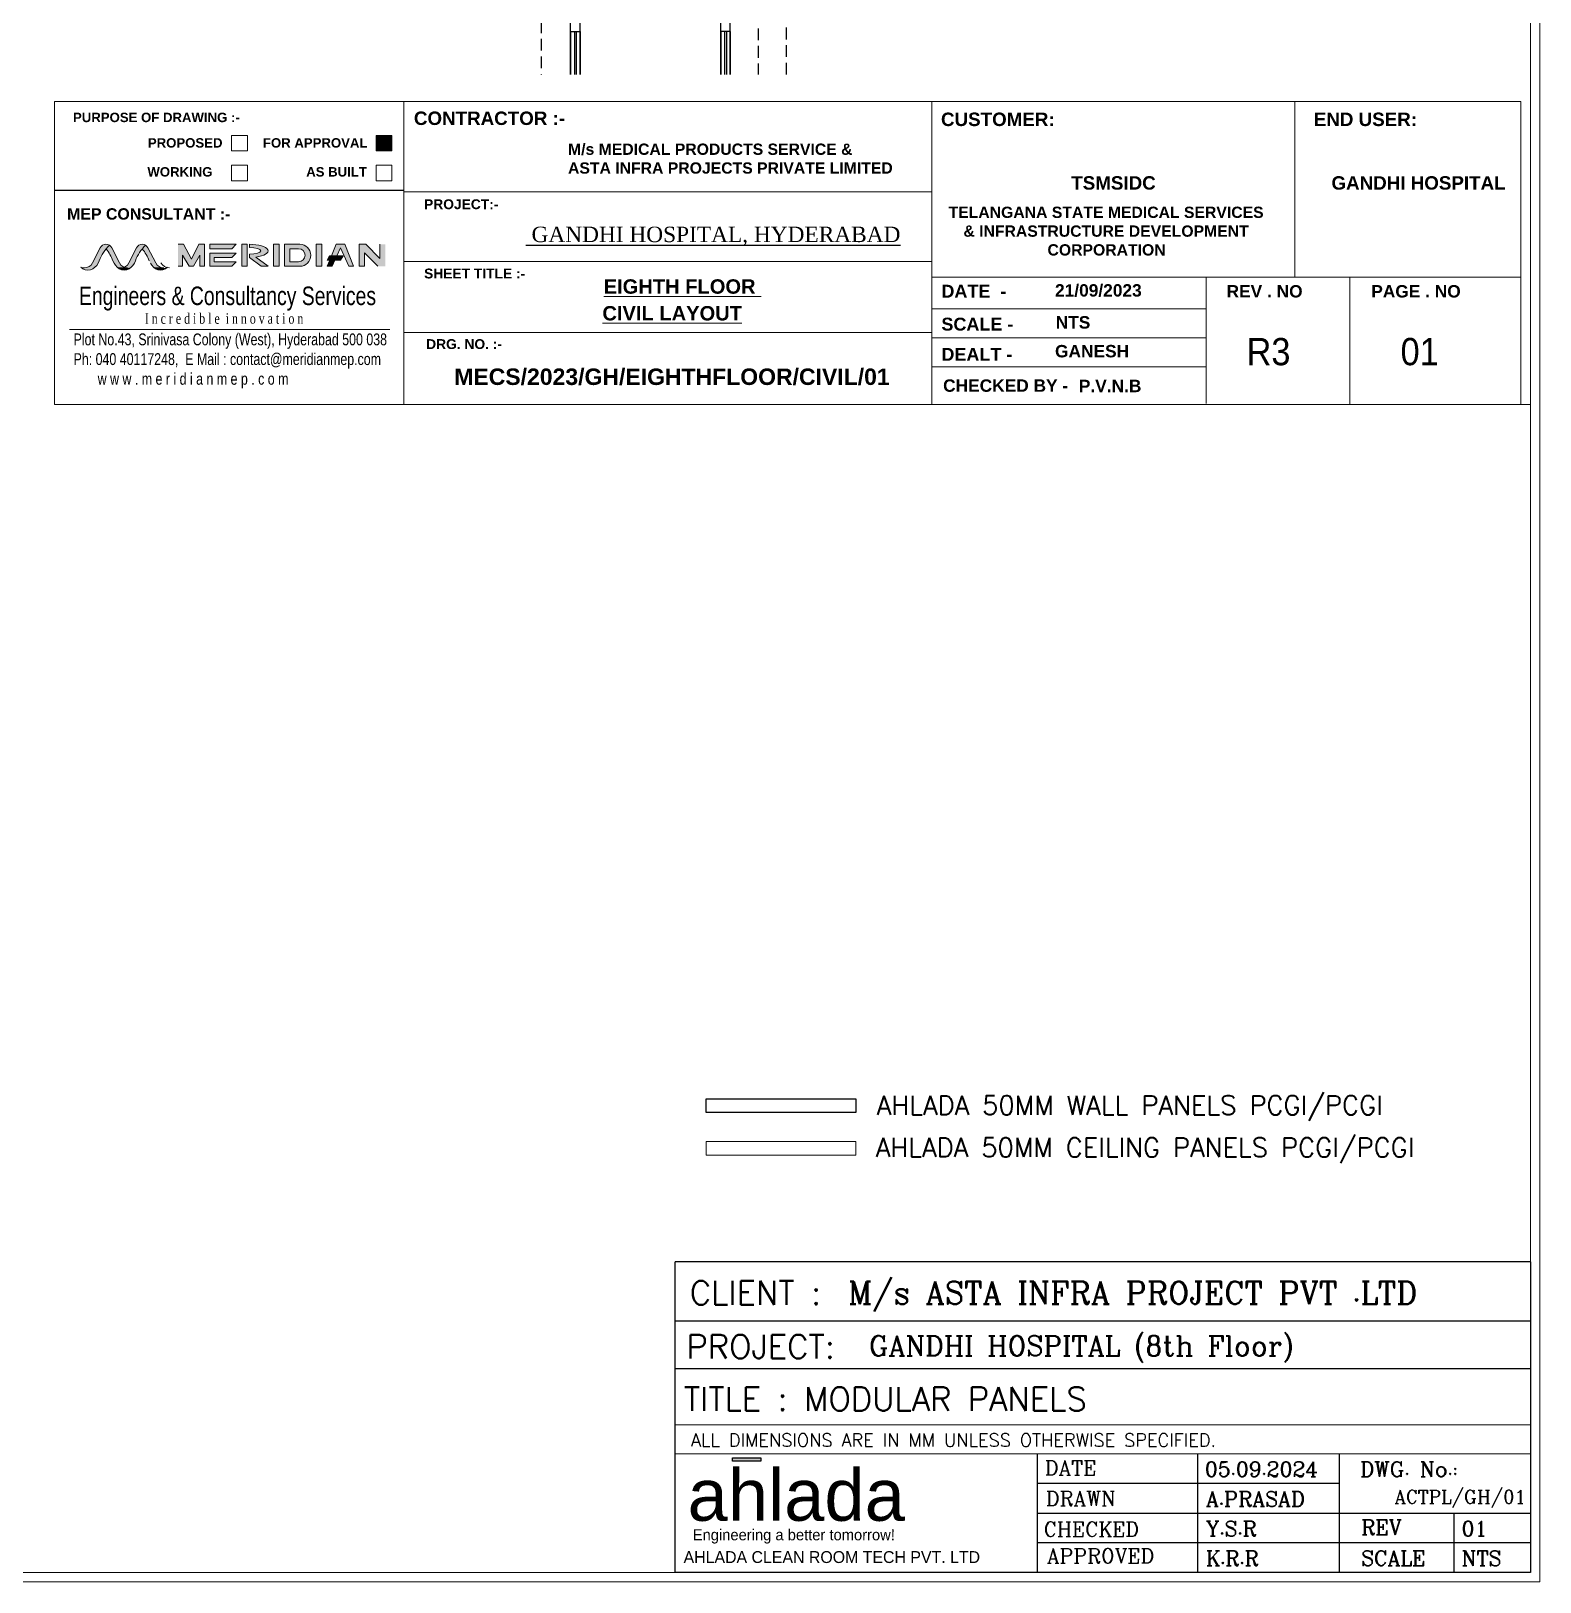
# Model space of a CAD drawing. Extents: x 11369658 to 11598203, y -3946797 to -3787209.
# Drawn here: x 11404429 to 11436597, y -3946797 to -3913733 of the extents above; entities that cross this region are included whole.
import ezdxf
from ezdxf.enums import TextEntityAlignment as Align

# ---------------------------------------------------------------- set-up
doc = ezdxf.new("R2010")
doc.units = 0
doc.header["$MEASUREMENT"] = 0
doc.linetypes.add('DASHED', pattern=[0.75, 0.5, -0.25])
doc.linetypes.add('Hidden 2mm', pattern=[3, 2, -0.9999999999999999])
doc.layers.get('0').update_dxf_attribs({"linetype": 'CONTINUOUS'})
for name, color, linetype, lineweight in [('0.0', 8, 'CONTINUOUS', 0), ('Ahlada 50mm Wall Panel PCGI', 94, 'CONTINUOUS', 5), ('Ahlada Ceiling Panels', 202, 'CONTINUOUS', 5), ('Dim( Actpl )', 7, 'CONTINUOUS', 5), ('Duct Insulations', 7, 'CONTINUOUS', 5), ('formate text', 8, 'CONTINUOUS', 25), ('FURNITURE WALL', 8, 'CONTINUOUS', 5), ('MEDI VAC', 1, 'CONTINUOUS', 15), ('MGPS', 8, 'CONTINUOUS', 30), ('proposed floor pattern', 8, 'CONTINUOUS', 30)]:
    doc.layers.add(name, color=color, linetype=linetype, lineweight=lineweight)
for name, color, linetype in [('A- Format text', 8, 'CONTINUOUS'), ('AHU-N Ducting', 30, 'CONTINUOUS'), ('HATCH', 251, 'CONTINUOUS'), ('Wall', 251, 'CONTINUOUS')]:
    doc.layers.add(name, color=color, linetype=linetype)
doc.styles.add('01_Format A1_Landscape$0$STANDARD', font='times.ttf')
doc.styles.add('ARIAL', font='arial.ttf', dxfattribs={"width": 0.75})
doc.styles.add('FORMATE', font='arialbd.ttf')
doc.styles.add('FS-ARIAL', font='arial.ttf')
doc.styles.add('IRFAN', font='romans.shx')
doc.styles.add('RAGHAV', font='majalla.ttf')
doc.styles.add('style3', font='arialbd.ttf')
doc.styles.add('style6', font='')
doc.styles.add('sudheer', font='romanc.shx')
doc.styles.get('style6').set_extended_font_data('Arialic Hollow')

# ---------------------------------------------------------------- blocks, each defined once
blk = doc.blocks.new('MECS')
at = {"layer": 'AHU-N Ducting', "lineweight": 0}
for color, points in [(160, [(0.3002216962729375, 0.9090535810691411, -0.2553419212211162), (0.3013864496978425, 0.912287291370199, -0.04684726477481902), (0.308466899628786, 0.9294547023055619, -0.02665404777678525), (0.3204437564022106, 0.9523017867876555, -0.06718534236502366), (0.3424660503887167, 0.9834757225398514, -0.02764109542235453), (0.3606841122742646, 1.003062886091293), (0.3634351633284932, 1.006020680794153, 0.1721363590096761), (0.3373235824445402, 1.011612092831704, 0.2473140975326047), (0.3067248173886136, 0.990002997602848), (0.2589991116546311, 0.8959762340672447, -0.01800133279281939), (0.2570424686570491, 0.8924425501871536, -0.03191826124390578), (0.2529688775957594, 0.8865579408482758, -0.1070633264032045), (0.2446887563168805, 0.878103115775042, -0.06872213656597446), (0.2316240615560345, 0.8700396566532579, -0.1100815216467892), (0.2196980429588496, 0.8662964673627914, -0.04816773781381332), (0.2089613854615066, 0.8652597410154012, -0.2553419212143884), (0.2088454213214192, 0.8652596211915509, -0.1055217205861155), (0.1971899633384036, 0.8664834367568037, -0.05287384099968531), (0.1859369903696418, 0.8701487347559893, 0.05054860804396329), (0.1961522309638305, 0.8618595423592463, 0.1587901785350528), (0.2351457324774761, 0.8512470793146013, 0.02557253404726925), (0.241780087946187, 0.8519151542827459, 0.05690113489081227), (0.2571959127209973, 0.8580222609840502, 0.07612807459237146), (0.2796379565779227, 0.8754018488679504, 0.0563550837232795), (0.2938397714395482, 0.8948318576810209)]), (150, [(0.3606841122742646, 1.003062886091293), (0.3424660503887166, 0.9834757225398514, -0.08871706839118768), (0.3853774196560626, 0.909053581069051), (0.3928710364085199, 0.89483185768066, 0.09080474006812699), (0.4126936373276461, 0.8691652436534564, 0.09462166198596154), (0.4333782588941384, 0.8652597410154012, 0.09762620718751996), (0.454674487106025, 0.8694578930597028, -0.1798615287096781), (0.4259329891234336, 0.8959762340672447), (0.3782072833852104, 0.9900029976114196, 0.1368225701357754), (0.3636615251243832, 1.005880687949675, 0.004232813224483211)]), (160, [(0.5253213372482146, 0.909053581069051, -0.2553419212210524), (0.5264860906714954, 0.912287291370199, -0.04684726481618325), (0.5335665406022587, 0.9294547023055619, -0.02665404768153147), (0.5455433973756831, 0.9523017867876555, -0.06718534234560383), (0.5675656913624598, 0.9834757225398514, -0.02764109536567214), (0.5857837532474665, 1.003062886091293), (0.5885348043019658, 1.006020680794153, 0.1721363590409351), (0.5624232234179225, 1.011612092831704, 0.2473140974765815), (0.5318244583623569, 0.990002997602848), (0.4840987526280134, 0.8959762340672447, -0.01800133322273754), (0.4821421096307923, 0.8924425501871536, -0.03191826041984216), (0.4780685185689613, 0.8865579408482758, -0.1070633264490685), (0.469788397290353, 0.878103115775042, -0.06872213649298077), (0.4567237025297778, 0.8700396566532579, -0.1100815216296311), (0.4447976839325025, 0.8662964673627914, -0.04816773779808896), (0.4340610264352498, 0.8652597410154012, -0.2553419212200677), (0.4339450622951624, 0.8652596211915509, -0.1055217205829048), (0.4222896043117857, 0.8664834367568037, -0.05287384108009678), (0.4110366313433853, 0.8701487347559893, 0.05054860803605633), (0.4212518719370324, 0.8618595423592463, 0.1587901785338139), (0.4602453734509486, 0.8512470793146013, 0.02557253404859521), (0.4668797289192986, 0.8519151542827459, 0.05690113471568906), (0.4822955536947405, 0.8580222609840502, 0.07612807450989452), (0.5047375975516659, 0.8754018488679504, 0.0563550836420949), (0.5189394124123892, 0.8948318576810209)]), (150, [(0.5857837532474665, 1.003062886091293), (0.5675656913624598, 0.9834757225398514, -0.0828216245835394), (0.6110266153462829, 0.9090771159288699), (0.6179706773822631, 0.89483185768066, 0.09080474013753168), (0.6377932783011186, 0.8691652436534564, 0.09462166197701749), (0.6584778998678816, 0.8652597410154012, 0.09762620721910426), (0.6797741280792269, 0.8694578930597028, -0.1798615287170647), (0.6510326300966355, 0.8959762340672447), (0.603306924358683, 0.9900029976114196, 0.1368225702393785), (0.5887611660947879, 1.005880687950846, 0.004232813225382416)]), (1, [(0.8170459945558372, 0.9438043992806316), (0.8579293648624517, 0.8756654487700585), (0.8851941594984487, 0.8756654487700585), (0.9260775298047926, 0.9438043992806316), (0.9260775298047926, 0.8756654487700585), (0.9533331100091121, 0.8756654487700585), (0.9533331100091121, 1.011943349791295), (0.9192636347540512, 1.011943349791295), (0.872775636934654, 0.9199812081284943), (0.82385988960712, 1.011943349791295), (0.7897904143517883, 1.011943349791295), (0.7897904143517883, 0.8756654487700585), (0.8170459945558372, 0.8756654487700585)]), (251, [(0.9874025852644438, 1.011943349791295), (0.9874025852644438, 0.9846877695869755), (1.12368048628568, 0.9846877695869755), (1.15093606649009, 1.011943349791295)]), (251, [(1.18500554174488, 0.8756654487700585), (1.219075017000753, 0.8756654487700585), (1.219075017000753, 1.011943349791295), (1.18500554174488, 1.011943349791295)]), (251, [(1.416677973481371, 1.011943349791295), (1.382608498225768, 1.011943349791295), (1.382608498225768, 0.8756654487700585), (1.416677973481371, 0.8756654487700585)]), (251, [(1.682419880472741, 1.011943349791295), (1.64835040521768, 1.011943349791295), (1.64835040521768, 0.8756654487700585), (1.682419880472741, 0.8756654487700585)]), (251, [(1.798256096340851, 0.99036134481426), (1.850667678690944, 0.8756654487700585), (1.880022836953719, 0.8756654487700585), (1.82551167654499, 1.011943349791295), (1.771000516136441, 1.011943349791295), (1.742411117201244, 0.9404698524534832), (1.775457616616386, 0.9404698524534832)]), (251, [(1.948161787464022, 0.9589543396937112), (2.02992852807689, 0.8756654487700585), (2.077625793434336, 0.8756654487700585), (2.077625793434336, 1.011943349791295), (2.043556318178734, 1.011943349791295), (2.043556318178734, 0.9240548263224531), (1.954975682514944, 1.011943349791295), (1.91409231220869, 1.011943349791295), (1.91409231220869, 0.8756654487700585), (1.948161787464022, 0.8756654487700585)]), (160, [(0.4759707153153852, 0.8652597410154012, -0.09762620722966632), (0.454674487106025, 0.869457893059793, -0.09762620719818044), (0.4333782588941384, 0.8652597410154012, -0.09462166198180655), (0.4126936373276461, 0.8691652436534564, 0.08724935658190436), (0.4391440667934646, 0.8526558393570214, 0.2544598487685647), (0.4989951104083327, 0.8701487347559893, -0.1060441435256532)]), (150, [(0.7010703562888577, 0.8652597410154012, -0.09762620721832843), (0.6797741280792269, 0.8694578930597028, -0.09762620723901753), (0.6584778998678816, 0.8652597410154012, -0.09462166196314366), (0.637793278300848, 0.8691652436534564, 0.08724935651290638), (0.6642437077663056, 0.8526558393570214, 0.2544598487684732), (0.7240947513815346, 0.8701487347559893, -0.1060441435228951)]), (251, [(0.9874025852644438, 0.9574321893827462), (0.9874025852644438, 0.8756654487700585), (1.12368048628568, 0.8756654487700585), (1.15093606649009, 0.9029210289742877), (1.014658165468854, 0.9029210289742877), (1.014658165468854, 0.930176609178517), (1.12368048628568, 0.930176609178517), (1.15093606649009, 0.9574321893827462)]), (251, [(1.798256096340851, 0.9132142722493442), (1.814240681013762, 0.9404698524534832), (1.730117145830188, 0.9404698524534832), (1.716489355728344, 0.9132142722493442)]), (251, [(1.763002872064464, 0.9132142722493442), (1.731508885119426, 0.9132142722493442), (1.716489355728344, 0.8756654487700585), (1.745844513990758, 0.8756654487699682)])]:
    blk.add_hatch(color=color, dxfattribs=at).paths.add_polyline_path(points)
h = blk.add_hatch(color=251, dxfattribs=at)
edge = h.paths.add_edge_path()
edge.add_ellipse((1.232702807102597, 0.9710599794848609), major_axis=(-0.1158362158680351, 0), ratio=0.3529411764705883, start_angle=110.1798157566864, end_angle=270)
edge.add_line((1.232702807102597, 1.011943349791295), (1.232702807102597, 0.9915016646380779))
edge.add_ellipse((1.232702807102597, 0.9710599794848609), major_axis=(-0.07012065025681041, 0), ratio=0.2915216142222994, start_angle=90, end_angle=270, ccw=False)
edge.add_line((1.232702807102597, 0.9506182943317341), (1.232702807102597, 0.930176609178517))
edge.add_line((1.232702807102597, 0.930176609178517), (1.305675047238022, 0.8756654487699682))
edge.add_line((1.305675047238022, 0.8756654487700585), (1.348539022970527, 0.8756654487700585))
edge.add_line((1.348539022970797, 0.8756654487700585), (1.27266254429604, 0.9326862509446157))
h = blk.add_hatch(color=251, dxfattribs=at)
h.paths.add_polyline_path([(1.450747448736702, 0.8756654487700585), (1.546141979451685, 0.8756654487700585, 1.000000000016551), (1.546141979451685, 1.011943349791295), (1.450747448736702, 1.011943349791295)])
h.paths.add_polyline_path([(1.484816923991763, 0.9846877695869755), (1.537917237962297, 0.9846877695869755, -0.9999999999691073), (1.537917237962297, 0.9029210289742877), (1.484816923991763, 0.9029210289742877)], flags=16)
at = {"layer": 'AHU-N Ducting', "color": 160, "lineweight": 0}
for p, q in [((0.2589991116546311, 0.8959762340671544, -0.004746985392664118), (0.3067248173928543, 0.9900029976114196, -0.004746985392664118)), ((0.4840987526280134, 0.8959762340671544, -0.004746985392664118), (0.5318244583668682, 0.9900029976114196, -0.004746985392664118)), ((0.2938397714395482, 0.8948318576810209, -0.004746985392664118), (0.3002216962732082, 0.909053581069051, -0.004746985392664118)), ((0.5189394124123892, 0.8948318576810209, -0.004746985392664118), (0.5253213372463198, 0.909053581069051, -0.004746985392664118))]:
    blk.add_line(p, q, dxfattribs=at)
at = {"layer": 'AHU-N Ducting', "color": 150, "lineweight": 0}
for p, q in [((0.4259329891234336, 0.8959762340671544, -0.004746985392664118), (0.3782072833852104, 0.9900029976114196, -0.004746985392664118)), ((0.6510326300966355, 0.8959762340671544, -0.004746985392664118), (0.603306924358683, 0.9900029976114196, -0.004746985392664118)), ((0.3928710364085198, 0.8948318576810209, -0.004746985392664118), (0.3853774196560626, 0.909053581069051, -0.004746985392664118))]:
    blk.add_line(p, q, dxfattribs=at)
at = {"layer": 'AHU-N Ducting', "color": 1, "lineweight": 0}
for p, q in [((0.7897904143517883, 1.011943349791205, -0.004746985392664118), (0.82385988960712, 1.011943349791205, -0.004746985392664118)), ((0.82385988960712, 1.011943349791205, -0.004746985392664118), (0.872775636934654, 0.919981208128404, -0.004746985392664118)), ((0.9192636347540512, 1.011943349791205, -0.004746985392664118), (0.872775636934654, 0.919981208128404, -0.004746985392664118)), ((0.9533331100091121, 1.011943349791205, -0.004746985392664118), (0.9192636347540512, 1.011943349791205, -0.004746985392664118)), ((0.921077132453761, 1.011943349791205, -0.004746985392664118), (0.9483327126575392, 1.011943349791205, -0.004746985392664118)), ((0.9533331100091121, 0.8756654487700585, -0.004746985392664118), (0.9533331100091121, 1.011943349791205, -0.004746985392664118)), ((0.8170459945558372, 0.8756654487700585, -0.004746985392664118), (0.7897904143517883, 0.8756654487700585, -0.004746985392664118)), ((0.8170459945558372, 0.9438043992806316, -0.004746985392664118), (0.8579293648624517, 0.8756654487700585, -0.004746985392664118)), ((0.8170459945558372, 0.8756654487700585, -0.004746985392664118), (0.8170459945558372, 0.9438043992806316, -0.004746985392664118)), ((0.8170459945558372, 0.8756654487700585, -0.004746985392664118), (0.8170459945558372, 0.9438043992806316, -0.004746985392664118)), ((0.8579293648624517, 0.8756654487700585, -0.004746985392664118), (0.8851941594984487, 0.8756654487700585, -0.004746985392664118)), ((0.9260775298047926, 0.9438043992806316, -0.004746985392664118), (0.8851941594984487, 0.8756654487700585, -0.004746985392664118)), ((0.9260775298047926, 0.8756654487700585, -0.004746985392664118), (0.9260775298047926, 0.9438043992806316, -0.004746985392664118)), ((0.9260775298047926, 0.8756654487700585, -0.004746985392664118), (0.9260775298047926, 0.9438043992806316, -0.004746985392664118)), ((0.9260775298047926, 0.8756654487700585, -0.004746985392664118), (0.9533331100091121, 0.8756654487700585, -0.004746985392664118))]:
    blk.add_line(p, q, dxfattribs=at)
at = {"layer": 'AHU-N Ducting', "color": 251, "lineweight": 0}
for p, q in [((0.9874025852644438, 1.011943349791205, -0.004746985392664118), (1.15093606649009, 1.011943349791205, -0.004746985392664118)), ((0.9874025852644438, 0.9846877695869755, -0.004746985392664118), (0.9874025852644438, 1.011943349791205, -0.004746985392664118)), ((0.9874025852644438, 0.9846877695869755, -0.004746985392664118), (1.12368048628568, 0.9846877695869755, -0.004746985392664118)), ((1.12368048628568, 0.9846877695869755, -0.004746985392664118), (1.15093606649009, 1.011943349791205, -0.004746985392664118)), ((1.18500554174488, 1.011943349791205, -0.004746985392664118), (1.219075017000753, 1.011943349791205, -0.004746985392664118)), ((1.18500554174488, 1.011943349791205, -0.004746985392664118), (1.18500554174488, 0.8756654487700585, -0.004746985392664118)), ((1.219075017000753, 1.011943349791205, -0.004746985392664118), (1.219075017000753, 0.8756654487700585, -0.004746985392664118)), ((1.232702807102597, 1.011943349791205, -0.004746985392664118), (1.232702807102597, 0.9915016646380779, -0.004746985392664118)), ((1.382608498225768, 1.011943349791205, -0.004746985392664118), (1.416677973481371, 1.011943349791205, -0.004746985392664118)), ((1.382608498225768, 0.8756654487700585, -0.004746985392664118), (1.382608498225768, 1.011943349791205, -0.004746985392664118)), ((1.416677973481371, 1.011943349791205, -0.004746985392664118), (1.416677973481371, 0.8756654487700585, -0.004746985392664118)), ((1.450747448736702, 1.011943349791205, -0.004746985392664118), (1.546141979451685, 1.011943349791205, -0.004746985392664118)), ((1.450747448736702, 1.011943349791205, -0.004746985392664118), (1.450747448736702, 0.8756654487700585, -0.004746985392664118)), ((1.484816923991763, 0.9846877695869755, -0.004746985392664118), (1.537917237962297, 0.9846877695869755, -0.004746985392664118)), ((1.484816923991763, 0.9846877695869755, -0.004746985392664118), (1.484816923991763, 0.9029210289742877, -0.004746985392664118)), ((1.64835040521768, 1.011943349791205, -0.004746985392664118), (1.682419880472741, 1.011943349791205, -0.004746985392664118)), ((1.64835040521768, 0.8756654487700585, -0.004746985392664118), (1.64835040521768, 1.011943349791205, -0.004746985392664118)), ((1.682419880472741, 1.011943349791205, -0.004746985392664118), (1.682419880472741, 0.8756654487700585, -0.004746985392664118)), ((1.742411117201244, 0.9404698524534832, -0.004746985392664118), (1.771000516136441, 1.011943349791205, -0.004746985392664118)), ((1.771000516136441, 1.011943349791205, -0.004746985392664118), (1.82551167654499, 1.011943349791205, -0.004746985392664118)), ((1.775457616616386, 0.9404698524534832, -0.004746985392664118), (1.798256096340851, 0.9903613448141697, -0.004746985392664118)), ((1.850667678690944, 0.8756654487700585, -0.004746985392664118), (1.798256096340851, 0.9903613448141697, -0.004746985392664118)), ((1.880022836953719, 0.8756654487700585, -0.004746985392664118), (1.82551167654499, 1.011943349791205, -0.004746985392664118)), ((1.91409231220869, 1.011943349791205, -0.004746985392664118), (1.954975682514944, 1.011943349791205, -0.004746985392664118)), ((1.91409231220869, 0.8756654487700585, -0.004746985392664118), (1.91409231220869, 1.011943349791205, -0.004746985392664118)), ((1.954975682514944, 1.011943349791205, -0.004746985392664118), (2.043556318178734, 0.9240548263223628, -0.004746985392664118)), ((2.043556318178734, 0.9240548263223628, -0.004746985392664118), (2.043556318178734, 1.011943349791205, -0.004746985392664118)), ((0.9874025852644438, 0.9574321893827462, -0.004746985392664118), (1.15093606649009, 0.9574321893827462, -0.004746985392664118)), ((0.9874025852644438, 0.8756654487700585, -0.004746985392664118), (0.9874025852644438, 0.9574321893827462, -0.004746985392664118)), ((0.9874025852644438, 0.8756654487700585, -0.004746985392664118), (1.12368048628568, 0.8756654487700585, -0.004746985392664118)), ((1.014658165468854, 0.930176609178517, -0.004746985392664118), (1.12368048628568, 0.930176609178517, -0.004746985392664118)), ((1.014658165468854, 0.9029210289742877, -0.004746985392664118), (1.014658165468854, 0.930176609178517, -0.004746985392664118)), ((1.014658165468854, 0.9029210289742877, -0.004746985392664118), (1.15093606649009, 0.9029210289742877, -0.004746985392664118)), ((1.12368048628568, 0.930176609178517, -0.004746985392664118), (1.15093606649009, 0.9574321893827462, -0.004746985392664118)), ((1.12368048628568, 0.8756654487700585, -0.004746985392664118), (1.15093606649009, 0.9029210289742877, -0.004746985392664118)), ((1.18500554174488, 0.8756654487700585, -0.004746985392664118), (1.219075017000753, 0.8756654487700585, -0.004746985392664118)), ((1.232702807102597, 0.930176609178517, -0.004746985392664118), (1.232702807102597, 0.9506182943317341, -0.004746985392664118)), ((1.232702807102597, 0.930176609178517, -0.004746985392664118), (1.305675047238022, 0.8756654487700585, -0.004746985392664118)), ((1.27266254429604, 0.9326862509445254, -0.004746985392664118), (1.348539022970797, 0.8756654487700585, -0.004746985392664118)), ((1.305675047238022, 0.8756654487700585, -0.004746985392664118), (1.348539022970797, 0.8756654487700585, -0.004746985392664118)), ((1.382608498225768, 0.8756654487700585, -0.004746985392664118), (1.416677973481371, 0.8756654487700585, -0.004746985392664118)), ((1.450747448736702, 0.8756654487700585, -0.004746985392664118), (1.546141979451685, 0.8756654487700585, -0.004746985392664118)), ((1.484816923991763, 0.9029210289742877, -0.004746985392664118), (1.537917237962297, 0.9029210289742877, -0.004746985392664118)), ((1.64835040521768, 0.8756654487700585, -0.004746985392664118), (1.682419880472741, 0.8756654487700585, -0.004746985392664118)), ((1.716489355728344, 0.913214272249254, -0.004746985392664118), (1.730117145830188, 0.9404698524534832, -0.004746985392664118)), ((1.798256096340851, 0.913214272249254, -0.004746985392664118), (1.716489355728344, 0.913214272249254, -0.004746985392664118)), ((1.716489355728344, 0.8756654487700585, -0.004746985392664118), (1.731508885119426, 0.913214272249254, -0.004746985392664118)), ((1.745844513990758, 0.8756654487700585, -0.004746985392664118), (1.716489355728344, 0.8756654487700585, -0.004746985392664118)), ((1.814240681013762, 0.9404698524534832, -0.004746985392664118), (1.730117145830188, 0.9404698524534832, -0.004746985392664118)), ((1.745844513990758, 0.8756654487700585, -0.004746985392664118), (1.763002872064464, 0.913214272249254, -0.004746985392664118)), ((1.814240681013762, 0.9404698524534832, -0.004746985392664118), (1.798256096340851, 0.913214272249254, -0.004746985392664118)), ((1.850667678690944, 0.8756654487700585, -0.004746985392664118), (1.880022836953719, 0.8756654487700585, -0.004746985392664118)), ((1.91409231220869, 0.8756654487700585, -0.004746985392664118), (1.948161787464022, 0.8756654487700585, -0.004746985392664118)), ((2.02992852807689, 0.8756654487700585, -0.004746985392664118), (1.948161787464022, 0.9589543396937112, -0.004746985392664118)), ((1.948161787464022, 0.8756654487700585, -0.004746985392664118), (1.948161787464022, 0.9589543396937112, -0.004746985392664118))]:
    blk.add_line(p, q, dxfattribs=at)
at = {"layer": 'AHU-N Ducting', "color": 251, "lineweight": 0, "ltscale": 0.85}
blk.add_line((0.1165964656020151, 0.4833313661174543, -0.006142948281450891), (2.10396347094511, 0.4833313661174543, -0.006142948281450891), dxfattribs=at)
at = {"layer": 'AHU-N Ducting', "color": 160, "lineweight": 0}
for centre, radius, start, end in [((0.5285959087413903, 0.8286218616061071, -0.004746985392664118), 0.2421240227987888, 132.9373247437187, 160.5981108453346), ((0.3424660503887166, 0.9718616141967287, -0.004746985392664118), 0.04008173559447583, 90, 153.0887549731677), ((0.3424660503887166, 0.9718616141967287, -0.004746985392664118), 0.04008173559447583, 26.91124502665911, 90), ((0.7536955497145922, 0.8286218616061071, -0.004746985392664118), 0.2421240227987888, 132.9373247436885, 160.5981108453417), ((0.5675656913624598, 0.9718616141967287, -0.004746985392664118), 0.04008173559447583, 90, 153.088754974091), ((0.5675656913624598, 0.9718616141967287, -0.004746985392664118), 0.04008173559447583, 26.9112450267741, 90), ((0.2319360044637126, 0.9163969157858594, -0.004746985392664118), 0.06522885516514892, 225.1547600332335, 282.2607170516237), ((0.2088454213214192, 0.9213740510237451, -0.004746985392664118), 0.05611442983226616, 245.9053689520779, 270.1184055559716), ((0.2089613854606043, 0.9213741708475954, -0.004746985392664118), 0.05611442983226616, 270, 333.0887549734891), ((0.2116741861156672, 0.9399832544318715, -0.004746985392664118), 0.0937541041238935, 291.3377566141106, 331.210451532663), ((0.4728639755467794, 0.9361233508373039, -0.004746985392664118), 0.09002142922125515, 207.3022954123794, 248.0018617736689), ((0.457035645437095, 0.9163969157858594, -0.004746985392664118), 0.06522885516514892, 225.1547600329532, 282.2607170509705), ((0.4339450622951624, 0.9213740510237451, -0.004746985392664118), 0.05611442983226616, 245.9053689516664, 270.1184055552347), ((0.4340610264338062, 0.9213741708475954, -0.004746985392664118), 0.05611442983226616, 270, 333.0887549734891), ((0.4529960963148933, 0.9163969157858594, -0.004746985392664118), 0.06522885516514892, 257.8079966377897, 314.8452399662061), ((0.4758547511784557, 0.9213740510237451, -0.004746985392664118), 0.05611442983226616, 245.9053689520779, 270.1184055559717), ((0.4367738270891398, 0.9399832544318715, -0.004746985392664118), 0.0937541041238935, 291.3377566141106, 331.2104515326365)]:
    blk.add_arc(centre, radius, start, end, dxfattribs=at)
at = {"layer": 'AHU-N Ducting', "color": 150, "lineweight": 0}
for centre, radius, start, end in [((0.1558547105443631, 0.8262944286522125, -0.004746985392664118), 0.2439871949649071, 19.82781570482793, 40.10717689340409), ((0.3662246410153942, 0.815966263139685, -0.004746985392664118), 0.2619115070846747, 20.82439840783157, 39.75939779118102), ((0.4332622947548631, 0.9213740510237451, -0.004746985392664118), 0.05611442983226616, 248.4970917656522, 270.1184055559715), ((0.4759707153177311, 0.9213741708475954, -0.004746985392664118), 0.05611442983226616, 206.9112450267169, 270), ((0.4759707153177311, 0.9213741708475954, -0.004746985392664118), 0.05611442983226616, 206.9112450267169, 270), ((0.4333782588941384, 0.9213741708475954, -0.004746985392664118), 0.05611442983226616, 270, 292.3036001438937), ((0.697963616519891, 0.9361233508373039, -0.004746985392664118), 0.09002142922125515, 207.3022954123794, 248.001861773669), ((0.6583619357286064, 0.9213740510237451, -0.004746985392664118), 0.05611442983226616, 248.4970917649847, 270.1184055553267), ((0.7010703562911135, 0.9213741708475954, -0.004746985392664118), 0.05611442983226616, 206.9112450265108, 270), ((0.6584778998669795, 0.9213741708475954, -0.004746985392664118), 0.05611442983226616, 270, 292.3036001446803), ((0.6780957372878247, 0.9163969157858594, -0.004746985392664118), 0.06522885516514892, 257.739282949107, 314.8452399670468), ((0.7009543921519283, 0.9213740510237451, -0.004746985392664118), 0.05611442983226616, 245.9053689520778, 270.1184055558794), ((0.7364328746046153, 0.9248906590848106, -0.004746985392664118), 0.0599665343237634, 206.9112450265108, 270)]:
    blk.add_arc(centre, radius, start, end, dxfattribs=at)
at = {"layer": 'AHU-N Ducting', "color": 251, "lineweight": 0}
for centre, radius in [((1.537917237962297, 0.9438043992806316, -0.004746985392664118), 0.04088337030636534), ((1.546141979451685, 0.9438043992806316, -0.004746985392664118), 0.0681389505106089)]:
    blk.add_arc(centre, radius, 270, 90, dxfattribs=at)
for major_axis, ratio, start_param in [((-0.1158362158680351, 0), 0.3529411764705883, 1.923000554194905), ((-0.07012065025681041, 0), 0.2915216142222994, 1.570796326794897)]:
    blk.add_ellipse((1.232702807102597, 0.9710599794848609, -0.004746985392664118), major_axis=major_axis, ratio=ratio, start_param=start_param, end_param=4.71238898038469, dxfattribs=at)
at = {"layer": 'AHU-N Ducting', "color": 251, "lineweight": 0, "attachment_point": 1, "style": 'ARIAL'}
for s, insert, char_height, width in [('{\\C1;Engineers & Consultancy Services \\P}', (0.1749155116136762, 0.7493232539108021, -0.01458950216844587), 0.11475, 24.25437425909253), ('{\\C252;Plot No.43, Srinivasa Colony (West), Hyderabad 500 038\\PPh: 040 40117248,  E Mail : contact@meridianmep.com\\P       w w w . m e r i d i a n m e p . c o m \\P}', (0.14136276644183, 0.4583226879356062, -0.006142948281450891), 0.07344, 2.63264250269352)]:
    blk.add_mtext(s, dxfattribs=dict(at, insert=insert, char_height=char_height, width=width))
at = {"layer": 'AHU-N Ducting', "color": 251, "lineweight": 0, "ltscale": 0.85, "insert": (1.075536066351006, 0.5507002547054753, -0.005528653453305802), "char_height": 0.0651762882177883, "attachment_point": 5, "line_spacing_factor": 0.6, "style": 'ARIAL'}
blk.add_mtext('{\\FBatang|c0;\\C5;I n c r e d i b l e  i n n o v a t i o n\\P}', dxfattribs=at)
blk = doc.blocks.new('Logo')
h = blk.add_hatch(color=134)
h.dxf.hatch_style = 1
h.paths.add_polyline_path([(7.308639725975809, 6.258069192477706), (4.465298573544715, 6.258069192477706), (4.465298573544715, 5.928748429683765), (7.308639725975809, 5.928748429683765)])
at = {"color": 134}
blk.add_lwpolyline([(4.465298573544715, 6.258069192477706), (7.308639725975809, 6.258069192477706), (7.308639725975809, 5.928748429683765), (4.465298573544715, 5.928748429683765)], close=True, dxfattribs=at)
at = {"color": 134, "style": 'FS-ARIAL'}
blk.add_text('ahlada', height=5.161484117590589, dxfattribs=at).set_placement((0, 0))
at = {"color": 8, "style": 'RAGHAV'}
blk.add_text('Engineering a better tomorrow!', height=1.096885695377953, dxfattribs=at).set_placement((0.5166822813089311, -1.941864183998433))

msp = doc.modelspace()

# ---------------------------------------------------------------- hatches: boundary and pattern name
at = {"layer": 'MEDI VAC', "lineweight": 15}
h = msp.add_hatch(dxfattribs=at)
h.set_pattern_fill('ANSI31', color=256, scale=0.5922859495466902)
h.set_pattern_definition([(44.99999999999999, (11022276.03208756, -3422740.256905478), (-0.05235117641574723, 0.05235117641574707), [])])
h.paths.add_polyline_path([(11411783.64457788, -3915957.066065053), (11411783.64457788, -3916287.897149696), (11412121.09947775, -3916287.897149696), (11412121.09947775, -3915957.066065053)])

# ---------------------------------------------------------------- linework, layer by layer
at = {"color": 8, "linetype": 'DASHED', "lineweight": 25, "ltscale": 500}
for p, q in [((11419932.47250998, -3910676.337495664), (11419932.47250998, -3914660.192089535)), ((11420532.47250998, -3914660.192089535), (11420532.47250998, -3910676.337495663)), ((11415302.47250998, -3911276.337495662), (11415302.47250998, -3914660.192089535))]:
    msp.add_line(p, q, dxfattribs=at)
at = {"color": 8, "lineweight": 25}
for p, q in [((11415932.47250998, -3914660.192089535), (11415932.47250998, -3911001.337495663)), ((11416132.47250998, -3914660.192089535), (11416132.47250998, -3911001.337495663)), ((11419132.47250998, -3914660.192089535), (11419132.47250998, -3911001.337495663)), ((11419332.47250968, -3914660.192089535), (11419332.47250968, -3911001.337495663)), ((11415932.47250998, -3913741.337495659), (11416132.47250998, -3913741.337495659)), ((11415932.47250998, -3913741.337495659), (11415932.47250998, -3914660.192089535)), ((11416012.47250998, -3913741.337495659), (11416012.47250998, -3914660.192089535)), ((11416052.47250998, -3913741.337495659), (11416052.47250998, -3914660.192089535)), ((11416132.47250998, -3913741.337495659), (11416132.47250998, -3914660.192089535)), ((11419332.47250968, -3913741.337495659), (11419132.47250968, -3913741.337495659)), ((11419132.47250968, -3913741.337495659), (11419132.47250968, -3914660.192089535)), ((11419212.47250968, -3913741.337495659), (11419212.47250968, -3914660.192089535)), ((11419252.47250968, -3913741.337495659), (11419252.47250968, -3914660.192089535)), ((11419332.47250968, -3913741.337495659), (11419332.47250968, -3914660.192089535))]:
    msp.add_line(p, q, dxfattribs=at)
for p, q in [((11436396.8084995, -3939973.36142918), (11418162.38205874, -3939973.36142918)), ((11418162.38205874, -3946596.529388355), (11418162.38205874, -3939973.36142918)), ((11436396.8084995, -3941238.313163094), (11418162.38205874, -3941238.313163094)), ((11436396.8084995, -3942250.384068351), (11418162.38205874, -3942250.384068351)), ((11425885.30676939, -3946596.529388355), (11425885.30676939, -3944064.425519099)), ((11429299.67079418, -3946596.529388355), (11429299.67079418, -3944064.425519099)), ((11432313.01409182, -3944064.425519099), (11432313.01409182, -3946596.529388355)), ((11432313.01409182, -3944697.591882585), (11425885.30676939, -3944697.591882585)), ((11425885.30676939, -3945330.758246072), (11436396.8084995, -3945330.758246072)), ((11434770.8229033, -3946596.529388355), (11434770.8229033, -3945330.758246072)), ((11436396.8084995, -3945963.643817218), (11425885.30676939, -3945963.643817218))]:
    msp.add_line(p, q)
at = {"lineweight": 9, "extrusion": (0, 0, -1)}
for p, q in [((11436396.8084995, -3943448.289183243), (11418162.38205874, -3943448.289183243)), ((11436396.8084995, -3944064.425519099), (11418162.38205874, -3944064.425519099))]:
    msp.add_line(p, q, dxfattribs=at)
at = {"color": 7}
msp.add_line((11436396.8084995, -3946596.529388355), (11418162.38205874, -3946596.529388355), dxfattribs=at)
at = {"layer": '0.0', "color": 7, "lineweight": 15, "elevation": -126.9732928486337}
for points in [[(11408703.88036093, -3915957.066065053), (11409041.3352608, -3915957.066065053), (11409041.3352608, -3916287.897149696), (11408703.88036093, -3916287.897149696)], [(11411783.64457788, -3915957.066065053), (11412121.09947775, -3915957.066065053), (11412121.09947775, -3916287.897149696), (11411783.64457788, -3916287.897149696)], [(11408703.88036093, -3916595.135735557), (11409041.3352608, -3916595.135735557), (11409041.3352608, -3916925.966820199), (11408703.88036093, -3916925.966820199)], [(11411783.64457788, -3916595.135735557), (11412121.09947775, -3916595.135735557), (11412121.09947775, -3916925.966820199), (11411783.64457788, -3916925.966820199)]]:
    msp.add_lwpolyline(points, close=True, dxfattribs=at)
at = {"layer": 'Ahlada 50mm Wall Panel PCGI', "linetype": 'ByBlock', "lineweight": -2}
msp.add_lwpolyline([(11418821.09249693, -3936495.808586027), (11422013.53255632, -3936495.808586027), (11422013.53255632, -3936788.974375369), (11418821.09249693, -3936788.974375369)], close=True, dxfattribs=at)
at = {"layer": 'Ahlada Ceiling Panels'}
msp.add_lwpolyline([(11418821.09249693, -3937405.980011237), (11422013.53255632, -3937405.980011237), (11422013.53255632, -3937699.145800579), (11418821.09249693, -3937699.145800579)], close=True, dxfattribs=at)
at = {"layer": 'Dim( Actpl )', "ltscale": 500}
msp.add_line((11404933.04615697, -3921696.654668178, 1103.308394911941), (11436396.8084995, -3921696.654668178), dxfattribs=at)
for points in [[(11369657.51461624, -3946796.529388355), (11436596.8084995, -3946796.529388355), (11436596.8084995, -3852290.956610614), (11369657.51461624, -3852290.956610614)], [(11369857.51461624, -3946596.529388355), (11436396.8084995, -3946596.529388355), (11436396.8084995, -3852490.956610614), (11369857.51461624, -3852490.956610614)]]:
    msp.add_lwpolyline(points, close=True, dxfattribs=at)
at = {"layer": 'Duct Insulations', "color": 7, "elevation": 1103.308394911941}
for points in [[(11404933.04615697, -3915235.855861218), (11404933.04615697, -3921696.654668178)], [(11412374.72807896, -3915235.855861218), (11412374.72807896, -3921696.654668178)]]:
    msp.add_lwpolyline(points, dxfattribs=at)
at = {"layer": 'HATCH', "color": 7}
msp.add_line((11436396.8084995, -3939971.77931454), (11436396.8084995, -3946596.529388355), dxfattribs=at)
at = {"layer": 'MGPS', "color": 7, "lineweight": 15}
for p, q in [((11412374.72807896, -3917157.88924228, 1103.308394911941), (11423629.16895712, -3917157.88924228, 1103.308394911941)), ((11423629.16883589, -3918649.401782695, 1103.308394911941), (11412374.72807896, -3918649.401782695, 1103.308394911941)), ((11436190.77360899, -3918979.142405944, 1103.308394911941), (11423629.8241604, -3918979.142405944, 1103.308394911938)), ((11429484.17492699, -3921670.487956808, 1103.308394911941), (11429484.17492699, -3918979.142404626, 1103.308394911941)), ((11432543.83751306, -3921696.654668178, 1103.308394911941), (11432543.83751306, -3918979.142404626, 1103.308394911941)), ((11429484.17492699, -3919654.840273992, 1103.308394911941), (11423629.82428953, -3919654.840273992, 1103.308394911941)), ((11429484.17492699, -3920274.738094518, 1103.308394911941), (11423629.82428953, -3920274.738094518, 1103.308394911941)), ((11429484.17492699, -3920894.635915044, 1103.308394911941), (11423629.82428953, -3920894.635915044, 1103.308394911941))]:
    msp.add_line(p, q, dxfattribs=at)
at = {"layer": 'MGPS', "color": 7, "lineweight": 15, "elevation": 1103.308394911941}
msp.add_lwpolyline([(11436190.77360899, -3915235.855861218), (11436190.76958479, -3921696.654668178), (11423629.16895712, -3921696.654668178), (11423629.8201428, -3915235.855861218)], dxfattribs=at)
for points in [[(11423629.8241604, -3915235.855861218), (11431370.37849168, -3915235.855861218), (11431370.37849168, -3918979.142405944), (11423629.8241604, -3918979.142405944)], [(11436190.76958479, -3915235.855861218), (11431370.37849168, -3915235.855861218), (11431370.37849168, -3918979.142405944), (11436190.76958479, -3918979.142405944)]]:
    msp.add_lwpolyline(points, close=True, dxfattribs=at)
at = {"layer": 'proposed floor pattern', "color": 7, "linetype": 'ByBlock', "lineweight": 15, "ltscale": 100}
msp.add_line((11404933.04615697, -3915235.855861218, 1103.308394911941), (11423629.8201428, -3915235.855861218, 1103.308394911941), dxfattribs=at)
at = {"layer": 'proposed floor pattern', "color": 7, "lineweight": 15, "ltscale": 100}
msp.add_line((11423629.16883589, -3920158.946250688, 1103.308394911941), (11412374.72807896, -3920158.946250688, 1103.308394911941), dxfattribs=at)
at = {"layer": 'Wall', "color": 0, "elevation": 1103.308394911941}
msp.add_lwpolyline([(11412374.72807896, -3917131.908876847), (11404933.04615697, -3917131.908876847)], dxfattribs=at)

# ---------------------------------------------------------------- block references
at = {"xscale": 213.9783862491126, "yscale": 213.9783862491126, "zscale": 213.9783862491126}
msp.add_blockref('Logo', (11418425.36930664, -3945492.210018681), dxfattribs=at)
at = {"layer": 'FURNITURE WALL', "linetype": 'Hidden 2mm', "xscale": 3433.854303365332, "yscale": 3433.854303365332, "zscale": 3433.854303365332}
msp.add_blockref('MECS', (11404851.00781054, -3921754.198671297, -785.2559721786752), dxfattribs=at)

# ---------------------------------------------------------------- texts
at = {"lineweight": 9, "extrusion": (0, 0, -1), "style": 'IRFAN', "text_generation_flag": 2}
for s, height, p in [('AHLADA 50MM WALL PANELS PCGI/PCGI', 404.0460462889611, (-11422454.8602728, -3936834.267627065)), ('AHLADA 50MM CEILING PANELS PCGI/PCGI', 404.0460462889611, (-11422435.99305614, -3937735.58131723)), ('TITLE : MODULAR PANELS', 506.1423459356829, (-11418347.34943156, -3943146.712918456)), ('ALL DIMENSIONS ARE IN MM UNLESS OTHERWISE SPECIFIED.', 277.3078818407205, (-11418496.72162225, -3943911.163669442))]:
    msp.add_text(s, height=height, dxfattribs=at).set_placement(p)
at = {"lineweight": 9}
for s, height, style, p in [('CLIENT :', 506.1423459356829, 'IRFAN', (11418474.05614567, -3940884.907206138)), ('M/s ASTA INFRA PROJECT PVT .LTD', 480.8352286388986, 'sudheer', (11421848.33989115, -3940871.815575121)), ('GANDHI HOSPITAL (8th Floor)', 423.135001202231, 'sudheer', (11422291.22326376, -3941974.290398564)), ('PROJECT:', 506.1423459356829, 'IRFAN', (11418399.92152016, -3942031.080097901))]:
    msp.add_text(s, height=height, dxfattribs=dict(at, style=style)).set_placement(p)
at = {"color": 64, "style": 'sudheer'}
for s, p in [('DATE', (11426590.37666366, -3944362.944931789)), ('DRAWN ', (11426913.4819386, -3945014.105251996)), ('CHECKED', (11427032.94389205, -3945673.432044162)), ('APPROVED', (11427230.42924335, -3946237.72978553))]:
    msp.add_text(s, height=312.5106510087214, dxfattribs=at).set_placement(p, align=Align.MIDDLE_CENTER)
at = {"color": 6, "style": 'sudheer'}
for s, p in [('05.09.2024', (11429455.19002707, -3944552.158342143)), ('A.PRASAD', (11429477.34885518, -3945186.932678236)), ('Y.S.R', (11429477.34885518, -3945820.099041726)), ('01', (11434927.27279682, -3945820.099041726)), ('K.R.R', (11429477.34885518, -3946452.984612866)), ('NTS', (11434927.27279682, -3946452.984612866))]:
    msp.add_text(s, height=319.8074062896892, dxfattribs=at).set_placement(p)
at = {"color": 64, "style": 'sudheer'}
for s, p in [('DWG. No.:', (11432763.73030052, -3944552.188948398)), ('REV', (11432784.73785136, -3945792.228465526)), ('SCALE', (11432784.73785136, -3946449.140491284))]:
    msp.add_text(s, height=319.8074062896892, dxfattribs=at).set_placement(p)
at = {"color": 6, "style": 'sudheer'}
msp.add_text('ACTPL/GH/01', height=282.6347148513086, dxfattribs=at).set_placement((11434895.77396652, -3945121.279370861), align=Align.CENTER)
at = {"color": 134, "style": 'RAGHAV'}
msp.add_text('AHLADA CLEAN ROOM TECH PVT. LTD', height=253.1676847454122, dxfattribs=at).set_placement((11418340.20997498, -3946392.064025833))
at = {"layer": 'A- Format text', "color": 6, "style": '01_Format A1_Landscape$0$STANDARD'}
msp.add_text('%%U GANDHI HOSPITAL, HYDERABAD', height=329.4455007844887, dxfattribs=at).set_placement((11414973.94668645, -3918233.114174603, -739852.5749422124))
at = {"layer": 'formate text', "color": 7, "lineweight": 15, "ltscale": 100, "style": 'style3'}
msp.add_text('PURPOSE OF DRAWING :-', height=200.8994935309166, dxfattribs=at).set_placement((11405324.32752516, -3915674.902638187, -126.9732928486368))
at = {"layer": 'formate text', "color": 7, "lineweight": 5, "ltscale": 100, "style": 'style3'}
for s, height, p in [('CONTRACTOR :-', 286.4359040231042, (11412591.26020019, -3915735.975410971, 1110.178596345734)), ('CUSTOMER:', 286.4359040231042, (11423827.74921872, -3915758.472200768, 1103.308394911941)), ('END USER:', 286.4359040231042, (11431774.78749217, -3915758.472200768, 1103.308394911941)), ('TSMSIDC', 286.4359040231042, (11426605.01493452, -3917114.186465149, 1103.308394911941)), ('GANDHI HOSPITAL', 286.4359040231042, (11432151.69069233, -3917114.186465149, 1103.308394911941)), ('MEP CONSULTANT :-', 242.4927817750795, (11405198.12605764, -3917753.816153814, -778.5432652563876))]:
    msp.add_text(s, height=height, dxfattribs=at).set_placement(p)
at = {"layer": 'formate text', "color": 7, "lineweight": 15, "style": 'FORMATE'}
for s, p in [('PROPOSED ', (11408588.93281963, -3916218.145486164, -126.9732928486368)), ('FOR APPROVAL', (11411601.81191917, -3916218.145486164, -126.9732928486368)), ('WORKING', (11408297.58518551, -3916835.448981599, -126.9732928486368)), ('AS BUILT', (11411589.50277876, -3916835.448981599, -126.9732928486368))]:
    msp.add_text(s, height=200.8994935309166, dxfattribs=at).set_placement(p, align=Align.RIGHT)
at = {"layer": 'formate text', "color": 5, "lineweight": 15, "ltscale": 100, "style": 'style3'}
for s, p in [('%%UEIGHTH FLOOR ', (11416636.78482642, -3919332.648978041, 1103.308394911941)), ('%%UCIVIL LAYOUT', (11416609.64503748, -3919902.935629908, 1103.308394911941))]:
    msp.add_text(s, height=306.8005000765143, dxfattribs=at).set_placement(p)
at = {"layer": 'formate text', "color": 7, "lineweight": 0, "ltscale": 500, "char_height": 240.4060889690334, "attachment_point": 1, "style": 'style3'}
for s, insert, width in [('M/s MEDICAL PRODUCTS SERVICE & ASTA INFRA PROJECTS PRIVATE LIMITED', (11415877.16411375, -3916132.234590995, 2448.229339845931), 6942.695418242522), ('\\pi87.13618;TELANGANA STATE MEDICAL SERVICES \\P\\pi403.46861;& INFRASTRUCTURE DEVELOPMENT \\P\\pi2195.93706;CORPORATION', (11423902.03567347, -3917476.952608446, 1103.308394911933), 6867.92565262672)]:
    msp.add_mtext(s, dxfattribs=dict(at, insert=insert, width=width))
at = {"layer": 'MGPS', "color": 7, "lineweight": 15, "style": 'style3'}
for s, height, p in [('PROJECT:-  ', 210.4255809984088, (11412808.4313117, -3917530.76045388, 1103.308394911941)), ('SHEET TITLE :-', 210.4255809984088, (11412808.4313117, -3919007.290103833, 1103.308394911941)), ('DATE  - ', 274.6128639151059, (11423836.3252724, -3919416.478562459, 1103.308394911941)), ('21/09/2023', 264.2614645152968, (11426259.11173963, -3919394.137272601, 1103.308394911941)), ('REV . NO', 264.261464515297, (11429915.81390225, -3919413.678527366, 1103.308394911941)), ('PAGE . NO', 264.261464515297, (11433000.19150159, -3919413.678527366, 1103.308394911941)), ('SCALE - ', 274.6128639151059, (11423836.3252724, -3920118.644226194, 1103.308394911941)), ('DRG. NO. :- ', 210.4255809984088, (11412852.96521295, -3920512.04863329, 1103.308394911941)), ('DEALT - ', 274.6128639151059, (11423836.3252724, -3920762.824095968, 1103.308394911941)), ('GANESH', 264.2614645152968, (11426259.11173963, -3920689.732960845, 1103.308394911941)), ('MECS/2023/GH/EIGHTHFLOOR/CIVIL/01', 350.7093050714615, (11413451.06967288, -3921278.229216144, 1103.308394911941)), ('CHECKED BY -', 264.261464515297, (11423872.98290364, -3921423.792546997, 1103.308394911941)), ('P.V.N.B', 264.2614645152968, (11426766.41674328, -3921432.083713289, 1103.308394911941))]:
    msp.add_text(s, height=height, dxfattribs=at).set_placement(p)
msp.add_attdef('NTS', (11426272.85763148, -3920075.691254869, 1103.308394911941), '', height=264.2614645152968, dxfattribs=at)
at = {"layer": 'MGPS', "color": 7, "lineweight": 15, "style": 'style6', "width": 0.9000000000000001}
for tag, p in [('R3', (11430342.86220601, -3920857.813323511, 1103.308394911941)), ('01', (11433624.99064463, -3920857.813323511, 1103.308394911941))]:
    msp.add_attdef(tag, p, '00', height=581.3752219336524, dxfattribs=at)

doc.saveas('drawing.dxf')
